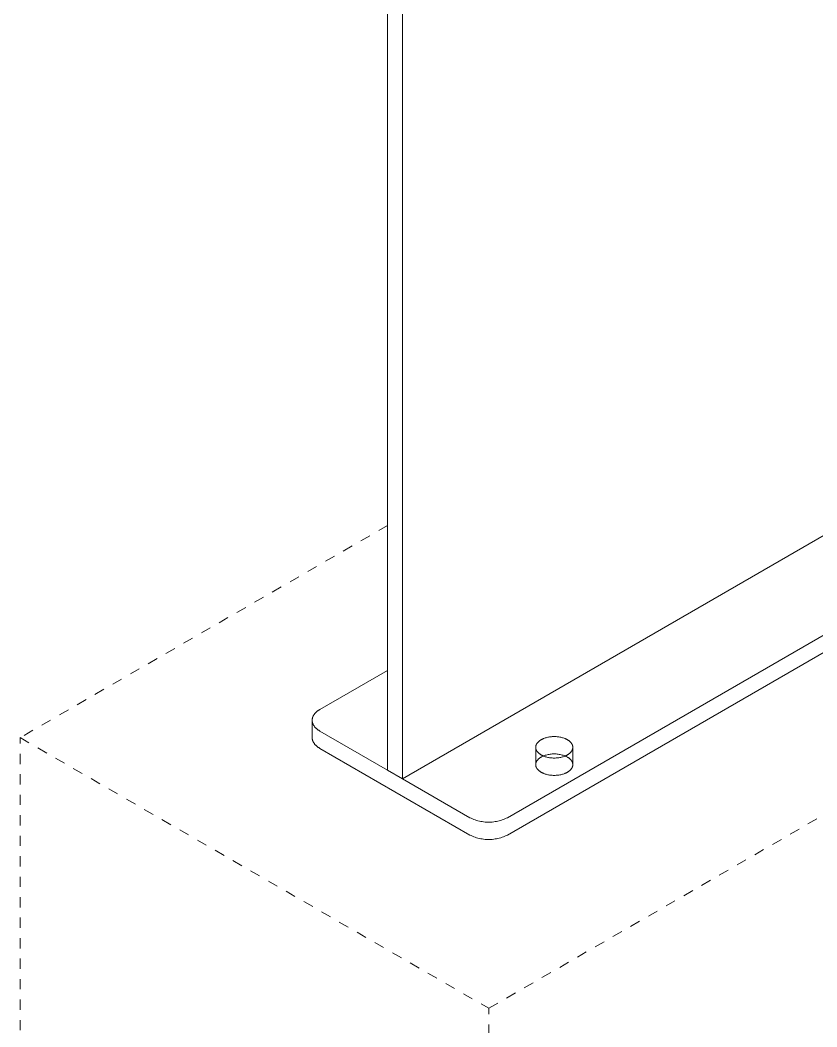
# Model space of a CAD drawing. Header units: inches. Extents: x -2 to 171, y -5 to 121.
# Drawn here: x 154.95 to 162.73, y 33.43 to 43.26 of the extents above; entities that cross this region are included whole.
import ezdxf

# ---------------------------------------------------------------- set-up
doc = ezdxf.new("R2010")
doc.units = ezdxf.units.IN
doc.linetypes.add('HIDDEN', pattern=[1.905, 1.27, -0.635])
doc.layers.add('ZANO_R', color=7, linetype='Continuous', lineweight=0)
doc.layers.add('ZANO_R_przerywana', color=250, linetype='HIDDEN', lineweight=0)

msp = doc.modelspace()

# ---------------------------------------------------------------- linework, layer by layer
at = {"layer": 'ZANO_R'}
for p, q in [((158.53735, 35.94112), (158.53735, 44.27126)), ((158.68383, 44.18669), (158.68383, 35.85655)), ((158.68383, 35.85655), (166.9233, 40.61361)), ((159.70918, 35.47598), (167.58245, 40.02162)), ((167.58245, 39.85248), (159.70918, 35.30684)), ((158.53735, 36.91367), (157.87819, 36.53311)), ((157.81358, 36.47094), (157.81455, 36.47274)), ((157.81455, 36.47274), (157.81556, 36.47454)), ((157.81556, 36.47454), (157.81661, 36.47632)), ((157.81661, 36.47632), (157.8177, 36.4781)), ((157.8177, 36.4781), (157.81882, 36.47986)), ((157.81882, 36.47986), (157.82116, 36.48334)), ((157.82116, 36.48334), (157.82365, 36.48677)), ((157.82365, 36.48677), (157.82627, 36.49015)), ((157.82627, 36.49015), (157.82902, 36.49347)), ((157.82902, 36.49347), (157.83189, 36.49674)), ((157.83189, 36.49674), (157.83488, 36.49994)), ((157.83488, 36.49994), (157.83798, 36.50308)), ((157.83798, 36.50308), (157.8412, 36.50615)), ((157.8412, 36.50615), (157.84451, 36.50916)), ((157.84451, 36.50916), (157.84793, 36.51211)), ((157.84793, 36.51211), (157.85144, 36.51498)), ((157.85144, 36.51498), (157.85504, 36.51778)), ((157.85504, 36.51778), (157.85872, 36.52052)), ((157.85872, 36.52052), (157.86248, 36.52318)), ((157.86248, 36.52318), (157.86631, 36.52577)), ((157.86631, 36.52577), (157.87021, 36.52829)), ((157.87021, 36.52829), (157.87417, 36.53073)), ((157.87417, 36.53073), (157.87819, 36.53311)), ((157.80235, 36.42739), (157.80237, 36.42933)), ((157.80237, 36.42546), (157.80235, 36.42739)), ((157.80235, 36.42546), (157.80235, 36.25825)), ((157.80237, 36.42933), (157.80244, 36.43126)), ((157.80244, 36.42353), (157.80237, 36.42546)), ((157.80244, 36.43126), (157.80254, 36.4332)), ((157.80254, 36.42159), (157.80244, 36.42353)), ((157.80254, 36.4332), (157.8027, 36.43513)), ((157.8027, 36.41966), (157.80254, 36.42159)), ((157.8027, 36.43513), (157.80289, 36.43706)), ((157.80289, 36.41773), (157.8027, 36.41966)), ((157.80289, 36.43706), (157.80313, 36.43899)), ((157.80313, 36.4158), (157.80289, 36.41773)), ((157.80313, 36.43899), (157.80341, 36.44091)), ((157.80341, 36.41388), (157.80313, 36.4158)), ((157.80341, 36.44091), (157.80373, 36.44283)), ((157.80373, 36.41196), (157.80341, 36.41388)), ((157.80373, 36.44283), (157.8041, 36.44475)), ((157.8041, 36.41004), (157.80373, 36.41196)), ((157.8041, 36.44475), (157.80451, 36.44667)), ((157.80451, 36.40812), (157.8041, 36.41004)), ((157.80451, 36.44667), (157.80496, 36.44857)), ((157.80496, 36.40622), (157.80451, 36.40812)), ((157.80496, 36.44857), (157.80545, 36.45048)), ((157.80545, 36.40431), (157.80496, 36.40622)), ((157.80545, 36.45048), (157.80599, 36.45238)), ((157.80599, 36.40241), (157.80545, 36.40431)), ((157.80599, 36.45238), (157.80657, 36.45427)), ((157.80657, 36.40052), (157.80599, 36.40241)), ((157.80657, 36.45427), (157.80718, 36.45615)), ((157.80718, 36.39864), (157.80657, 36.40052)), ((157.80718, 36.45615), (157.80784, 36.45803)), ((157.80784, 36.39676), (157.80718, 36.39864)), ((157.80784, 36.45803), (157.80854, 36.4599)), ((157.80854, 36.39489), (157.80784, 36.39676)), ((157.80854, 36.4599), (157.80928, 36.46176)), ((157.80928, 36.39303), (157.80854, 36.39489)), ((157.80928, 36.46176), (157.81006, 36.46362)), ((157.81006, 36.39117), (157.80928, 36.39303)), ((157.81006, 36.46362), (157.81088, 36.46546)), ((157.81088, 36.38933), (157.81006, 36.39117)), ((157.81088, 36.46546), (157.81174, 36.4673)), ((157.81174, 36.38749), (157.81088, 36.38933)), ((157.81174, 36.4673), (157.81264, 36.46912)), ((157.81264, 36.38567), (157.81174, 36.38749)), ((157.81264, 36.46912), (157.81358, 36.47094)), ((157.81358, 36.38385), (157.81264, 36.38567)), ((157.81455, 36.38205), (157.81358, 36.38385)), ((157.81556, 36.38025), (157.81455, 36.38205)), ((157.81661, 36.37847), (157.81556, 36.38025)), ((157.8177, 36.37669), (157.81661, 36.37847)), ((157.81882, 36.37493), (157.8177, 36.37669)), ((157.82116, 36.37145), (157.81882, 36.37493)), ((157.82365, 36.36802), (157.82116, 36.37145)), ((157.82627, 36.36464), (157.82365, 36.36802)), ((157.82902, 36.36132), (157.82627, 36.36464)), ((157.83189, 36.35805), (157.82902, 36.36132)), ((157.83488, 36.35485), (157.83189, 36.35805)), ((157.83798, 36.35171), (157.83488, 36.35485)), ((157.8412, 36.34864), (157.83798, 36.35171)), ((157.84451, 36.34563), (157.8412, 36.34864)), ((157.84793, 36.34268), (157.84451, 36.34563)), ((157.85144, 36.33981), (157.84793, 36.34268)), ((157.85504, 36.337), (157.85144, 36.33981)), ((157.85872, 36.33427), (157.85504, 36.337)), ((157.86248, 36.33161), (157.85872, 36.33427)), ((157.86631, 36.32902), (157.86248, 36.33161)), ((157.87021, 36.3265), (157.86631, 36.32902)), ((157.87417, 36.32405), (157.87021, 36.3265)), ((157.87819, 36.32168), (157.87417, 36.32405)), ((157.87819, 36.32168), (158.53735, 35.94112)), ((157.80235, 36.25825), (157.80237, 36.25632)), ((157.80243, 36.26209), (157.80237, 36.26019)), ((157.80237, 36.25632), (157.80244, 36.25439)), ((157.80254, 36.264), (157.80243, 36.26209)), ((157.80244, 36.25439), (157.80254, 36.25245)), ((157.80269, 36.2659), (157.80254, 36.264)), ((157.80254, 36.25245), (157.8027, 36.25052)), ((157.80288, 36.2678), (157.80269, 36.2659)), ((157.8027, 36.25052), (157.80289, 36.24859)), ((157.80311, 36.2697), (157.80288, 36.2678)), ((157.80289, 36.24859), (157.80313, 36.24666)), ((157.80338, 36.27159), (157.80311, 36.2697)), ((157.80313, 36.24666), (157.80341, 36.24474)), ((157.8037, 36.27348), (157.80338, 36.27159)), ((157.80341, 36.24474), (157.80373, 36.24282)), ((157.80373, 36.24282), (157.8041, 36.2409)), ((157.8041, 36.2409), (157.80451, 36.23898)), ((157.80451, 36.23898), (157.80496, 36.23708)), ((157.80496, 36.23708), (157.80545, 36.23517)), ((157.80545, 36.23517), (157.80599, 36.23327)), ((157.80599, 36.23327), (157.80657, 36.23138)), ((157.80657, 36.23138), (157.80718, 36.2295)), ((157.80718, 36.2295), (157.80784, 36.22762)), ((157.80784, 36.22762), (157.80854, 36.22575)), ((157.80854, 36.22575), (157.80928, 36.22389)), ((157.80928, 36.22389), (157.81006, 36.22203)), ((157.81006, 36.22203), (157.81088, 36.22019)), ((157.81088, 36.22019), (157.81174, 36.21835)), ((157.81174, 36.21835), (157.81264, 36.21653)), ((157.81264, 36.21653), (157.81358, 36.21471)), ((157.81358, 36.21471), (157.81455, 36.21291)), ((157.81455, 36.21291), (157.81556, 36.21111)), ((157.81556, 36.21111), (157.81661, 36.20933)), ((157.81661, 36.20933), (157.8177, 36.20755)), ((157.8177, 36.20755), (157.81882, 36.20579)), ((157.81882, 36.20579), (157.82116, 36.20231)), ((157.82116, 36.20231), (157.82365, 36.19888)), ((157.82365, 36.19888), (157.82627, 36.1955)), ((157.82627, 36.1955), (157.82902, 36.19218)), ((157.82902, 36.19218), (157.83189, 36.18891)), ((157.83189, 36.18891), (157.83488, 36.18571)), ((157.83488, 36.18571), (157.83798, 36.18257)), ((157.83798, 36.18257), (157.8412, 36.1795)), ((157.8412, 36.1795), (157.84451, 36.17649)), ((159.98719, 36.1766), (159.9875, 36.17794)), ((159.9875, 36.17794), (159.98785, 36.17927)), ((159.98785, 36.17927), (159.98822, 36.1806)), ((159.98822, 36.1806), (159.98863, 36.18192)), ((159.98863, 36.18192), (159.98906, 36.18324)), ((159.98906, 36.18324), (159.98952, 36.18456)), ((159.98952, 36.18456), (159.99001, 36.18587)), ((159.99001, 36.18587), (159.99053, 36.18717)), ((159.99053, 36.18717), (159.99107, 36.18847)), ((159.99107, 36.18847), (159.99165, 36.18976)), ((159.99165, 36.18976), (159.99225, 36.19104)), ((159.99225, 36.19104), (159.99288, 36.19232)), ((159.99288, 36.19232), (159.99353, 36.19359)), ((159.99353, 36.19359), (159.99421, 36.19486)), ((159.99421, 36.19486), (159.99492, 36.19612)), ((159.99492, 36.19612), (159.99566, 36.19736)), ((159.99566, 36.19736), (159.99642, 36.1986)), ((159.99642, 36.1986), (159.9972, 36.19984)), ((159.9972, 36.19984), (159.99884, 36.20228)), ((159.99884, 36.20228), (160.00058, 36.20468)), ((160.00058, 36.20468), (160.00242, 36.20704)), ((160.00242, 36.20704), (160.00434, 36.20937)), ((160.00434, 36.20937), (160.00635, 36.21165)), ((160.00635, 36.21165), (160.00844, 36.21389)), ((160.00844, 36.21389), (160.01062, 36.21609)), ((160.01062, 36.21609), (160.01287, 36.21825)), ((160.01287, 36.21825), (160.01519, 36.22035)), ((160.01519, 36.22035), (160.01758, 36.22241)), ((160.01758, 36.22241), (160.02004, 36.22442)), ((160.02004, 36.22442), (160.02256, 36.22639)), ((160.02256, 36.22639), (160.02513, 36.2283)), ((160.02513, 36.2283), (160.02777, 36.23016)), ((160.02777, 36.23016), (160.03045, 36.23198)), ((160.03045, 36.23198), (160.03318, 36.23374)), ((160.03318, 36.23374), (160.03595, 36.23545)), ((160.03595, 36.23545), (160.03876, 36.23711)), ((160.03876, 36.23711), (160.04164, 36.23874)), ((160.04164, 36.23874), (160.0446, 36.24034)), ((160.0446, 36.24034), (160.04766, 36.24191)), ((160.04766, 36.24191), (160.0508, 36.24346)), ((160.0508, 36.24346), (160.05403, 36.24498)), ((160.05403, 36.24498), (160.05734, 36.24647)), ((160.05734, 36.24647), (160.06074, 36.24792)), ((160.06074, 36.24792), (160.06423, 36.24934)), ((160.06423, 36.24934), (160.07144, 36.25206)), ((160.07144, 36.25206), (160.07898, 36.25462)), ((160.07898, 36.25462), (160.08682, 36.25699)), ((160.08682, 36.25699), (160.09494, 36.25916)), ((160.09494, 36.25916), (160.10333, 36.26111)), ((160.10333, 36.26111), (160.11195, 36.26283)), ((160.11195, 36.26283), (160.12078, 36.26431)), ((160.12078, 36.26431), (160.12979, 36.26554)), ((160.12979, 36.26554), (160.13895, 36.26651)), ((160.13895, 36.26651), (160.14821, 36.2672)), ((160.14821, 36.2672), (160.15755, 36.26762)), ((160.15755, 36.26762), (160.16693, 36.26776)), ((160.16693, 36.26776), (160.17631, 36.26762)), ((160.17631, 36.26762), (160.18565, 36.2672)), ((160.18565, 36.2672), (160.19492, 36.26651)), ((160.19492, 36.26651), (160.20407, 36.26554)), ((160.20407, 36.26554), (160.21308, 36.26431)), ((160.21308, 36.26431), (160.22192, 36.26283)), ((160.22192, 36.26283), (160.23054, 36.26111)), ((160.23054, 36.26111), (160.23892, 36.25916)), ((160.23892, 36.25916), (160.24705, 36.25699)), ((160.24705, 36.25699), (160.25489, 36.25462)), ((160.25489, 36.25462), (160.26242, 36.25206)), ((160.26242, 36.25206), (160.26964, 36.24934)), ((160.26964, 36.24934), (160.27312, 36.24792)), ((160.27312, 36.24792), (160.27652, 36.24647)), ((160.27652, 36.24647), (160.27984, 36.24498)), ((160.27984, 36.24498), (160.28307, 36.24346)), ((160.28307, 36.24346), (160.28621, 36.24191)), ((160.28621, 36.24191), (160.28926, 36.24034)), ((160.28926, 36.24034), (160.29223, 36.23874)), ((160.29223, 36.23874), (160.2951, 36.23711)), ((160.2951, 36.23711), (160.29792, 36.23545)), ((160.29792, 36.23545), (160.30069, 36.23374)), ((160.30069, 36.23374), (160.30342, 36.23198)), ((160.30342, 36.23198), (160.3061, 36.23016)), ((160.3061, 36.23016), (160.30873, 36.2283)), ((160.30873, 36.2283), (160.31131, 36.22639)), ((160.31131, 36.22639), (160.31383, 36.22442)), ((160.31383, 36.22442), (160.31628, 36.22241)), ((160.31628, 36.22241), (160.31868, 36.22035)), ((160.31868, 36.22035), (160.321, 36.21825)), ((160.321, 36.21825), (160.32325, 36.21609)), ((160.32325, 36.21609), (160.32542, 36.21389)), ((160.32542, 36.21389), (160.32752, 36.21165)), ((160.32752, 36.21165), (160.32953, 36.20937)), ((160.32953, 36.20937), (160.33145, 36.20704)), ((160.33145, 36.20704), (160.33328, 36.20468)), ((160.33328, 36.20468), (160.33502, 36.20228)), ((160.33502, 36.20228), (160.33667, 36.19984)), ((160.33667, 36.19984), (160.33745, 36.1986)), ((160.33745, 36.1986), (160.33821, 36.19736)), ((160.33821, 36.19736), (160.33894, 36.19612)), ((160.33894, 36.19612), (160.33965, 36.19486)), ((160.33965, 36.19486), (160.34033, 36.19359)), ((160.34033, 36.19359), (160.34099, 36.19232)), ((160.34099, 36.19232), (160.34162, 36.19104)), ((160.34162, 36.19104), (160.34222, 36.18976)), ((160.34222, 36.18976), (160.34279, 36.18847)), ((160.34279, 36.18847), (160.34334, 36.18717)), ((160.34334, 36.18717), (160.34386, 36.18587)), ((160.34386, 36.18587), (160.34435, 36.18456)), ((160.34435, 36.18456), (160.34481, 36.18324)), ((160.34481, 36.18324), (160.34524, 36.18192)), ((160.34524, 36.18192), (160.34564, 36.1806)), ((160.34564, 36.1806), (160.34602, 36.17927)), ((160.34602, 36.17927), (160.34636, 36.17794)), ((160.34636, 36.17794), (160.34668, 36.1766)), ((157.84451, 36.17649), (157.84793, 36.17354)), ((157.84793, 36.17354), (157.85144, 36.17067)), ((157.85144, 36.17067), (157.85504, 36.16787)), ((157.85504, 36.16787), (157.85872, 36.16513)), ((157.85872, 36.16513), (157.86248, 36.16247)), ((157.86248, 36.16247), (157.86631, 36.15988)), ((157.86631, 36.15988), (157.87021, 36.15736)), ((157.87021, 36.15736), (157.87417, 36.15492)), ((157.87417, 36.15492), (157.87819, 36.15254)), ((159.34299, 35.30684), (157.87819, 36.15254)), ((159.98567, 36.16311), (159.98569, 36.16447)), ((159.98567, 35.99397), (159.98567, 36.16311)), ((159.98569, 36.16176), (159.98567, 36.16311)), ((159.98569, 36.16447), (159.98573, 36.16582)), ((159.98573, 36.16041), (159.98569, 36.16176)), ((159.98573, 36.16582), (159.98581, 36.16718)), ((159.98581, 36.15905), (159.98573, 36.16041)), ((159.98581, 36.16718), (159.98592, 36.16853)), ((159.98592, 36.1577), (159.98581, 36.15905)), ((159.98592, 36.16853), (159.98605, 36.16988)), ((159.98605, 36.15635), (159.98592, 36.1577)), ((159.98605, 36.16988), (159.98622, 36.17123)), ((159.98622, 36.155), (159.98605, 36.15635)), ((159.98622, 36.17123), (159.98642, 36.17258)), ((159.98642, 36.15365), (159.98622, 36.155)), ((159.98642, 36.17258), (159.98664, 36.17392)), ((159.98664, 36.15231), (159.98642, 36.15365)), ((159.98664, 36.17392), (159.9869, 36.17526)), ((159.9869, 36.15096), (159.98664, 36.15231)), ((159.9869, 36.17526), (159.98719, 36.1766)), ((159.98719, 36.14962), (159.9869, 36.15096)), ((159.9875, 36.14829), (159.98719, 36.14962)), ((159.98785, 36.14696), (159.9875, 36.14829)), ((159.98822, 36.14563), (159.98785, 36.14696)), ((159.98863, 36.1443), (159.98822, 36.14563)), ((159.98906, 36.14298), (159.98863, 36.1443)), ((159.98952, 36.14167), (159.98906, 36.14298)), ((159.99001, 36.14036), (159.98952, 36.14167)), ((159.99053, 36.13906), (159.99001, 36.14036)), ((159.99107, 36.13776), (159.99053, 36.13906)), ((159.99165, 36.13647), (159.99107, 36.13776)), ((159.99225, 36.13518), (159.99165, 36.13647)), ((159.99288, 36.1339), (159.99225, 36.13518)), ((159.99353, 36.13263), (159.99288, 36.1339)), ((159.99421, 36.13137), (159.99353, 36.13263)), ((159.99492, 36.13011), (159.99421, 36.13137)), ((159.99566, 36.12886), (159.99492, 36.13011)), ((159.99642, 36.12762), (159.99566, 36.12886)), ((159.9972, 36.12639), (159.99642, 36.12762)), ((159.99884, 36.12395), (159.9972, 36.12639)), ((160.00058, 36.12155), (159.99884, 36.12395)), ((160.00242, 36.11918), (160.00058, 36.12155)), ((160.00434, 36.11686), (160.00242, 36.11918)), ((160.00635, 36.11457), (160.00434, 36.11686)), ((160.00844, 36.11233), (160.00635, 36.11457)), ((160.01062, 36.11013), (160.00844, 36.11233)), ((160.01287, 36.10798), (160.01062, 36.11013)), ((160.01519, 36.10588), (160.01287, 36.10798)), ((160.01758, 36.10382), (160.01519, 36.10588)), ((160.02004, 36.1018), (160.01758, 36.10382)), ((160.02256, 36.09984), (160.02004, 36.1018)), ((160.02513, 36.09793), (160.02256, 36.09984)), ((160.02777, 36.09606), (160.02513, 36.09793)), ((160.03045, 36.09425), (160.02777, 36.09606)), ((160.03318, 36.09249), (160.03045, 36.09425)), ((160.03595, 36.09078), (160.03318, 36.09249)), ((160.03876, 36.08912), (160.03595, 36.09078)), ((160.04164, 36.08749), (160.03876, 36.08912)), ((160.0446, 36.08589), (160.04164, 36.08749)), ((160.04766, 36.08431), (160.0446, 36.08589)), ((160.0508, 36.08277), (160.04766, 36.08431)), ((160.05403, 36.08125), (160.0508, 36.08277)), ((160.05734, 36.07976), (160.05403, 36.08125)), ((160.06017, 36.07854), (160.0547, 36.07615)), ((160.06074, 36.0783), (160.05734, 36.07976)), ((160.06948, 36.082), (160.06017, 36.07854)), ((160.07891, 36.08513), (160.06948, 36.082)), ((160.08843, 36.08795), (160.07891, 36.08513)), ((160.09805, 36.09044), (160.08843, 36.08795)), ((160.10774, 36.0926), (160.09805, 36.09044)), ((160.1175, 36.09444), (160.10774, 36.0926)), ((160.12732, 36.09594), (160.1175, 36.09444)), ((160.13718, 36.09711), (160.12732, 36.09594)), ((160.14708, 36.09795), (160.13718, 36.09711)), ((160.157, 36.09846), (160.14708, 36.09795)), ((160.16693, 36.09862), (160.157, 36.09846)), ((160.17686, 36.09846), (160.16693, 36.09862)), ((160.18678, 36.09795), (160.17686, 36.09846)), ((160.19668, 36.09711), (160.18678, 36.09795)), ((160.20654, 36.09594), (160.19668, 36.09711)), ((160.21636, 36.09444), (160.20654, 36.09594)), ((160.22612, 36.0926), (160.21636, 36.09444)), ((160.23582, 36.09044), (160.22612, 36.0926)), ((160.24543, 36.08795), (160.23582, 36.09044)), ((160.25496, 36.08513), (160.24543, 36.08795)), ((160.26438, 36.082), (160.25496, 36.08513)), ((160.2737, 36.07854), (160.26438, 36.082)), ((160.27652, 36.07976), (160.27312, 36.0783)), ((160.27917, 36.07615), (160.2737, 36.07854)), ((160.27984, 36.08125), (160.27652, 36.07976)), ((160.28307, 36.08277), (160.27984, 36.08125)), ((160.28621, 36.08431), (160.28307, 36.08277)), ((160.28926, 36.08589), (160.28621, 36.08431)), ((160.29223, 36.08749), (160.28926, 36.08589)), ((160.2951, 36.08912), (160.29223, 36.08749)), ((160.29792, 36.09078), (160.2951, 36.08912)), ((160.30069, 36.09249), (160.29792, 36.09078)), ((160.30342, 36.09425), (160.30069, 36.09249)), ((160.3061, 36.09606), (160.30342, 36.09425)), ((160.30873, 36.09793), (160.3061, 36.09606)), ((160.31131, 36.09984), (160.30873, 36.09793)), ((160.31383, 36.1018), (160.31131, 36.09984)), ((160.31628, 36.10382), (160.31383, 36.1018)), ((160.31868, 36.10588), (160.31628, 36.10382)), ((160.321, 36.10798), (160.31868, 36.10588)), ((160.32325, 36.11013), (160.321, 36.10798)), ((160.32542, 36.11233), (160.32325, 36.11013)), ((160.32752, 36.11457), (160.32542, 36.11233)), ((160.32953, 36.11686), (160.32752, 36.11457)), ((160.33145, 36.11918), (160.32953, 36.11686)), ((160.33328, 36.12155), (160.33145, 36.11918)), ((160.33502, 36.12395), (160.33328, 36.12155)), ((160.33667, 36.12639), (160.33502, 36.12395)), ((160.33745, 36.12762), (160.33667, 36.12639)), ((160.33821, 36.12886), (160.33745, 36.12762)), ((160.33894, 36.13011), (160.33821, 36.12886)), ((160.33965, 36.13137), (160.33894, 36.13011)), ((160.34033, 36.13263), (160.33965, 36.13137)), ((160.34099, 36.1339), (160.34033, 36.13263)), ((160.34162, 36.13518), (160.34099, 36.1339)), ((160.34222, 36.13647), (160.34162, 36.13518)), ((160.34279, 36.13776), (160.34222, 36.13647)), ((160.34334, 36.13906), (160.34279, 36.13776)), ((160.34386, 36.14036), (160.34334, 36.13906)), ((160.34435, 36.14167), (160.34386, 36.14036)), ((160.34481, 36.14298), (160.34435, 36.14167)), ((160.34524, 36.1443), (160.34481, 36.14298)), ((160.34564, 36.14563), (160.34524, 36.1443)), ((160.34602, 36.14696), (160.34564, 36.14563)), ((160.34636, 36.14829), (160.34602, 36.14696)), ((160.34668, 36.14962), (160.34636, 36.14829)), ((160.34668, 36.1766), (160.34697, 36.17526)), ((160.34697, 36.15096), (160.34668, 36.14962)), ((160.34697, 36.17526), (160.34722, 36.17392)), ((160.34722, 36.15231), (160.34697, 36.15096)), ((160.34722, 36.17392), (160.34745, 36.17258)), ((160.34745, 36.15365), (160.34722, 36.15231)), ((160.34745, 36.17258), (160.34765, 36.17123)), ((160.34765, 36.155), (160.34745, 36.15365)), ((160.34765, 36.17123), (160.34781, 36.16988)), ((160.34781, 36.15635), (160.34765, 36.155)), ((160.34781, 36.16988), (160.34795, 36.16853)), ((160.34795, 36.1577), (160.34781, 36.15635)), ((160.34795, 36.16853), (160.34806, 36.16718)), ((160.34806, 36.15905), (160.34795, 36.1577)), ((160.34806, 36.16718), (160.34813, 36.16582)), ((160.34813, 36.16041), (160.34806, 36.15905)), ((160.34813, 36.16582), (160.34818, 36.16447)), ((160.34818, 36.16176), (160.34813, 36.16041)), ((160.34818, 36.16447), (160.34819, 36.16311)), ((160.34819, 36.16311), (160.34818, 36.16176)), ((160.34819, 35.99397), (160.34819, 36.16311)), ((159.98569, 35.99533), (159.98567, 35.99397)), ((159.98567, 35.99397), (159.98569, 35.99262)), ((159.98573, 35.99668), (159.98569, 35.99533)), ((159.98569, 35.99262), (159.98573, 35.99127)), ((159.98581, 35.99804), (159.98573, 35.99668)), ((159.98573, 35.99127), (159.98581, 35.98991)), ((159.98592, 35.99939), (159.98581, 35.99804)), ((159.98581, 35.98991), (159.98592, 35.98856)), ((159.98605, 36.00074), (159.98592, 35.99939)), ((159.98592, 35.98856), (159.98605, 35.98721)), ((159.98622, 36.00209), (159.98605, 36.00074)), ((159.98605, 35.98721), (159.98622, 35.98586)), ((159.98642, 36.00344), (159.98622, 36.00209)), ((159.98622, 35.98586), (159.98642, 35.98451)), ((159.98664, 36.00478), (159.98642, 36.00344)), ((159.98642, 35.98451), (159.98664, 35.98317)), ((159.9869, 36.00612), (159.98664, 36.00478)), ((159.98664, 35.98317), (159.9869, 35.98182)), ((159.98719, 36.00746), (159.9869, 36.00612)), ((159.9869, 35.98182), (159.98719, 35.98048)), ((159.9875, 36.0088), (159.98719, 36.00746)), ((159.98719, 35.98048), (159.9875, 35.97915)), ((159.98785, 36.01013), (159.9875, 36.0088)), ((159.98822, 36.01146), (159.98785, 36.01013)), ((159.98863, 36.01278), (159.98822, 36.01146)), ((159.98906, 36.0141), (159.98863, 36.01278)), ((159.98952, 36.01542), (159.98906, 36.0141)), ((159.99001, 36.01673), (159.98952, 36.01542)), ((159.99053, 36.01803), (159.99001, 36.01673)), ((159.99107, 36.01933), (159.99053, 36.01803)), ((159.99165, 36.02062), (159.99107, 36.01933)), ((159.99225, 36.0219), (159.99165, 36.02062)), ((159.99288, 36.02318), (159.99225, 36.0219)), ((159.99353, 36.02445), (159.99288, 36.02318)), ((159.99421, 36.02572), (159.99353, 36.02445)), ((159.99492, 36.02698), (159.99421, 36.02572)), ((159.99566, 36.02822), (159.99492, 36.02698)), ((159.99642, 36.02946), (159.99566, 36.02822)), ((159.9972, 36.0307), (159.99642, 36.02946)), ((159.99884, 36.03314), (159.9972, 36.0307)), ((160.00058, 36.03554), (159.99884, 36.03314)), ((160.00242, 36.0379), (160.00058, 36.03554)), ((160.00434, 36.04023), (160.00242, 36.0379)), ((160.00635, 36.04251), (160.00434, 36.04023)), ((160.00844, 36.04475), (160.00635, 36.04251)), ((160.01062, 36.04695), (160.00844, 36.04475)), ((160.01287, 36.04911), (160.01062, 36.04695)), ((160.01519, 36.05121), (160.01287, 36.04911)), ((160.01758, 36.05327), (160.01519, 36.05121)), ((160.02004, 36.05528), (160.01758, 36.05327)), ((160.02256, 36.05725), (160.02004, 36.05528)), ((160.02513, 36.05916), (160.02256, 36.05725)), ((160.02777, 36.06102), (160.02513, 36.05916)), ((160.03045, 36.06284), (160.02777, 36.06102)), ((160.03318, 36.0646), (160.03045, 36.06284)), ((160.03595, 36.06631), (160.03318, 36.0646)), ((160.03876, 36.06797), (160.03595, 36.06631)), ((160.04399, 36.07086), (160.03876, 36.06797)), ((160.0493, 36.07359), (160.04399, 36.07086)), ((160.0547, 36.07615), (160.0493, 36.07359)), ((160.06423, 36.07689), (160.06074, 36.0783)), ((160.07144, 36.07416), (160.06423, 36.07689)), ((160.07898, 36.07161), (160.07144, 36.07416)), ((160.08682, 36.06924), (160.07898, 36.07161)), ((160.09494, 36.06707), (160.08682, 36.06924)), ((160.10333, 36.06512), (160.09494, 36.06707)), ((160.11195, 36.06339), (160.10333, 36.06512)), ((160.12078, 36.06191), (160.11195, 36.06339)), ((160.12979, 36.06068), (160.12078, 36.06191)), ((160.13895, 36.05972), (160.12979, 36.06068)), ((160.14821, 36.05902), (160.13895, 36.05972)), ((160.15755, 36.0586), (160.14821, 36.05902)), ((160.16693, 36.05846), (160.15755, 36.0586)), ((160.17631, 36.0586), (160.16693, 36.05846)), ((160.18565, 36.05902), (160.17631, 36.0586)), ((160.19492, 36.05972), (160.18565, 36.05902)), ((160.20407, 36.06068), (160.19492, 36.05972)), ((160.21308, 36.06191), (160.20407, 36.06068)), ((160.22192, 36.06339), (160.21308, 36.06191)), ((160.23054, 36.06512), (160.22192, 36.06339)), ((160.23892, 36.06707), (160.23054, 36.06512)), ((160.24705, 36.06924), (160.23892, 36.06707)), ((160.25489, 36.07161), (160.24705, 36.06924)), ((160.26242, 36.07416), (160.25489, 36.07161)), ((160.26964, 36.07689), (160.26242, 36.07416)), ((160.27312, 36.0783), (160.26964, 36.07689)), ((160.28457, 36.07359), (160.27917, 36.07615)), ((160.28988, 36.07087), (160.28457, 36.07359)), ((160.2951, 36.06797), (160.28988, 36.07087)), ((160.29792, 36.06631), (160.2951, 36.06797)), ((160.30069, 36.0646), (160.29792, 36.06631)), ((160.30342, 36.06284), (160.30069, 36.0646)), ((160.3061, 36.06102), (160.30342, 36.06284)), ((160.30873, 36.05916), (160.3061, 36.06102)), ((160.31131, 36.05725), (160.30873, 36.05916)), ((160.31383, 36.05528), (160.31131, 36.05725)), ((160.31628, 36.05327), (160.31383, 36.05528)), ((160.31868, 36.05121), (160.31628, 36.05327)), ((160.321, 36.04911), (160.31868, 36.05121)), ((160.32325, 36.04695), (160.321, 36.04911)), ((160.32542, 36.04475), (160.32325, 36.04695)), ((160.32752, 36.04251), (160.32542, 36.04475)), ((160.32953, 36.04023), (160.32752, 36.04251)), ((160.33145, 36.0379), (160.32953, 36.04023)), ((160.33328, 36.03554), (160.33145, 36.0379)), ((160.33502, 36.03314), (160.33328, 36.03554)), ((160.33667, 36.0307), (160.33502, 36.03314)), ((160.33745, 36.02946), (160.33667, 36.0307)), ((160.33821, 36.02822), (160.33745, 36.02946)), ((160.33894, 36.02698), (160.33821, 36.02822)), ((160.33965, 36.02572), (160.33894, 36.02698)), ((160.34033, 36.02445), (160.33965, 36.02572)), ((160.34099, 36.02318), (160.34033, 36.02445)), ((160.34162, 36.0219), (160.34099, 36.02318)), ((160.34222, 36.02062), (160.34162, 36.0219)), ((160.34279, 36.01933), (160.34222, 36.02062)), ((160.34334, 36.01803), (160.34279, 36.01933)), ((160.34386, 36.01673), (160.34334, 36.01803)), ((160.34435, 36.01542), (160.34386, 36.01673)), ((160.34481, 36.0141), (160.34435, 36.01542)), ((160.34524, 36.01278), (160.34481, 36.0141)), ((160.34564, 36.01146), (160.34524, 36.01278)), ((160.34602, 36.01013), (160.34564, 36.01146)), ((160.34636, 36.0088), (160.34602, 36.01013)), ((160.34668, 36.00746), (160.34636, 36.0088)), ((160.34636, 35.97915), (160.34668, 35.98048)), ((160.34697, 36.00612), (160.34668, 36.00746)), ((160.34668, 35.98048), (160.34697, 35.98182)), ((160.34722, 36.00478), (160.34697, 36.00612)), ((160.34697, 35.98182), (160.34722, 35.98317)), ((160.34745, 36.00344), (160.34722, 36.00478)), ((160.34722, 35.98317), (160.34745, 35.98451)), ((160.34765, 36.00209), (160.34745, 36.00344)), ((160.34745, 35.98451), (160.34765, 35.98586)), ((160.34781, 36.00074), (160.34765, 36.00209)), ((160.34765, 35.98586), (160.34781, 35.98721)), ((160.34795, 35.99939), (160.34781, 36.00074)), ((160.34781, 35.98721), (160.34795, 35.98856)), ((160.34806, 35.99804), (160.34795, 35.99939)), ((160.34795, 35.98856), (160.34806, 35.98991)), ((160.34813, 35.99668), (160.34806, 35.99804)), ((160.34806, 35.98991), (160.34813, 35.99127)), ((160.34818, 35.99533), (160.34813, 35.99668)), ((160.34813, 35.99127), (160.34818, 35.99262)), ((160.34819, 35.99397), (160.34818, 35.99533)), ((160.34818, 35.99262), (160.34819, 35.99397)), ((158.53735, 35.94112), (158.68383, 35.85655)), ((159.9875, 35.97915), (159.98785, 35.97782)), ((159.98785, 35.97782), (159.98822, 35.97649)), ((159.98822, 35.97649), (159.98863, 35.97516)), ((159.98863, 35.97516), (159.98906, 35.97384)), ((159.98906, 35.97384), (159.98952, 35.97253)), ((159.98952, 35.97253), (159.99001, 35.97122)), ((159.99001, 35.97122), (159.99053, 35.96992)), ((159.99053, 35.96992), (159.99107, 35.96862)), ((159.99107, 35.96862), (159.99165, 35.96733)), ((159.99165, 35.96733), (159.99225, 35.96604)), ((159.99225, 35.96604), (159.99288, 35.96476)), ((159.99288, 35.96476), (159.99353, 35.96349)), ((159.99353, 35.96349), (159.99421, 35.96223)), ((159.99421, 35.96223), (159.99492, 35.96097)), ((159.99492, 35.96097), (159.99566, 35.95972)), ((159.99566, 35.95972), (159.99642, 35.95848)), ((159.99642, 35.95848), (159.9972, 35.95725)), ((159.9972, 35.95725), (159.99884, 35.95481)), ((159.99884, 35.95481), (160.00058, 35.95241)), ((160.00058, 35.95241), (160.00242, 35.95004)), ((160.00242, 35.95004), (160.00434, 35.94772)), ((160.00434, 35.94772), (160.00635, 35.94543)), ((160.00635, 35.94543), (160.00844, 35.94319)), ((160.00844, 35.94319), (160.01062, 35.941)), ((160.01062, 35.941), (160.01287, 35.93884)), ((160.01287, 35.93884), (160.01519, 35.93674)), ((160.01519, 35.93674), (160.01758, 35.93468)), ((160.01758, 35.93468), (160.02004, 35.93266)), ((160.02004, 35.93266), (160.02256, 35.9307)), ((160.02256, 35.9307), (160.02513, 35.92879)), ((160.02513, 35.92879), (160.02777, 35.92692)), ((160.02777, 35.92692), (160.03045, 35.92511)), ((160.03045, 35.92511), (160.03318, 35.92335)), ((160.03318, 35.92335), (160.03595, 35.92164)), ((160.03595, 35.92164), (160.03876, 35.91998)), ((160.03876, 35.91998), (160.04164, 35.91835)), ((160.04164, 35.91835), (160.0446, 35.91675)), ((160.0446, 35.91675), (160.04766, 35.91517)), ((160.04766, 35.91517), (160.0508, 35.91363)), ((160.0508, 35.91363), (160.05403, 35.91211)), ((160.05403, 35.91211), (160.05734, 35.91062)), ((160.05734, 35.91062), (160.06074, 35.90916)), ((160.06074, 35.90916), (160.06423, 35.90775)), ((160.06423, 35.90775), (160.07144, 35.90502)), ((160.07144, 35.90502), (160.07898, 35.90247)), ((160.07898, 35.90247), (160.08682, 35.9001)), ((160.08682, 35.9001), (160.09494, 35.89793)), ((160.09494, 35.89793), (160.10333, 35.89598)), ((160.10333, 35.89598), (160.11195, 35.89425)), ((160.11195, 35.89425), (160.12078, 35.89277)), ((160.12078, 35.89277), (160.12979, 35.89154)), ((160.12979, 35.89154), (160.13895, 35.89058)), ((160.13895, 35.89058), (160.14821, 35.88988)), ((160.14821, 35.88988), (160.15755, 35.88946)), ((160.15755, 35.88946), (160.16693, 35.88932)), ((160.16693, 35.88932), (160.17631, 35.88946)), ((160.17631, 35.88946), (160.18565, 35.88988)), ((160.18565, 35.88988), (160.19492, 35.89058)), ((160.19492, 35.89058), (160.20407, 35.89154)), ((160.20407, 35.89154), (160.21308, 35.89277)), ((160.21308, 35.89277), (160.22192, 35.89425)), ((160.22192, 35.89425), (160.23054, 35.89598)), ((160.23054, 35.89598), (160.23892, 35.89793)), ((160.23892, 35.89793), (160.24705, 35.9001)), ((160.24705, 35.9001), (160.25489, 35.90247)), ((160.25489, 35.90247), (160.26242, 35.90502)), ((160.26242, 35.90502), (160.26964, 35.90775)), ((160.26964, 35.90775), (160.27312, 35.90916)), ((160.27312, 35.90916), (160.27652, 35.91062)), ((160.27652, 35.91062), (160.27984, 35.91211)), ((160.27984, 35.91211), (160.28307, 35.91363)), ((160.28307, 35.91363), (160.28621, 35.91517)), ((160.28621, 35.91517), (160.28926, 35.91675)), ((160.28926, 35.91675), (160.29223, 35.91835)), ((160.29223, 35.91835), (160.2951, 35.91998)), ((160.2951, 35.91998), (160.29792, 35.92164)), ((160.29792, 35.92164), (160.30069, 35.92335)), ((160.30069, 35.92335), (160.30342, 35.92511)), ((160.30342, 35.92511), (160.3061, 35.92692)), ((160.3061, 35.92692), (160.30873, 35.92879)), ((160.30873, 35.92879), (160.31131, 35.9307)), ((160.31131, 35.9307), (160.31383, 35.93266)), ((160.31383, 35.93266), (160.31628, 35.93468)), ((160.31628, 35.93468), (160.31868, 35.93674)), ((160.31868, 35.93674), (160.321, 35.93884)), ((160.321, 35.93884), (160.32325, 35.941)), ((160.32325, 35.941), (160.32542, 35.94319)), ((160.32542, 35.94319), (160.32752, 35.94543)), ((160.32752, 35.94543), (160.32953, 35.94772)), ((160.32953, 35.94772), (160.33145, 35.95004)), ((160.33145, 35.95004), (160.33328, 35.95241)), ((160.33328, 35.95241), (160.33502, 35.95481)), ((160.33502, 35.95481), (160.33667, 35.95725)), ((160.33667, 35.95725), (160.33745, 35.95848)), ((160.33745, 35.95848), (160.33821, 35.95972)), ((160.33821, 35.95972), (160.33894, 35.96097)), ((160.33894, 35.96097), (160.33965, 35.96223)), ((160.33965, 35.96223), (160.34033, 35.96349)), ((160.34033, 35.96349), (160.34099, 35.96476)), ((160.34099, 35.96476), (160.34162, 35.96604)), ((160.34162, 35.96604), (160.34222, 35.96733)), ((160.34222, 35.96733), (160.34279, 35.96862)), ((160.34279, 35.96862), (160.34334, 35.96992)), ((160.34334, 35.96992), (160.34386, 35.97122)), ((160.34386, 35.97122), (160.34435, 35.97253)), ((160.34435, 35.97253), (160.34481, 35.97384)), ((160.34481, 35.97384), (160.34524, 35.97516)), ((160.34524, 35.97516), (160.34564, 35.97649)), ((160.34564, 35.97649), (160.34602, 35.97782)), ((160.34602, 35.97782), (160.34636, 35.97915)), ((158.68383, 35.85655), (159.34299, 35.47598)), ((159.35565, 35.46984), (159.34299, 35.47598)), ((159.36851, 35.46413), (159.35565, 35.46984)), ((159.38157, 35.45888), (159.36851, 35.46413)), ((159.3948, 35.45408), (159.38157, 35.45888)), ((159.40819, 35.44975), (159.3948, 35.45408)), ((159.42172, 35.44588), (159.40819, 35.44975)), ((159.43538, 35.44249), (159.42172, 35.44588)), ((159.44915, 35.43958), (159.43538, 35.44249)), ((159.46301, 35.43714), (159.44915, 35.43958)), ((159.47695, 35.43519), (159.46301, 35.43714)), ((159.49094, 35.43372), (159.47695, 35.43519)), ((159.50498, 35.43275), (159.49094, 35.43372)), ((159.51905, 35.43226), (159.50498, 35.43275)), ((159.53312, 35.43226), (159.51905, 35.43226)), ((159.54719, 35.43275), (159.53312, 35.43226)), ((159.56123, 35.43372), (159.54719, 35.43275)), ((159.57522, 35.43519), (159.56123, 35.43372)), ((159.58916, 35.43714), (159.57522, 35.43519)), ((159.60302, 35.43958), (159.58916, 35.43714)), ((159.61679, 35.44249), (159.60302, 35.43958)), ((159.63045, 35.44588), (159.61679, 35.44249)), ((159.64398, 35.44975), (159.63045, 35.44588)), ((159.65737, 35.45408), (159.64398, 35.44975)), ((159.6706, 35.45888), (159.65737, 35.45408)), ((159.68366, 35.46413), (159.6706, 35.45888)), ((159.69652, 35.46984), (159.68366, 35.46413)), ((159.70918, 35.47598), (159.69652, 35.46984)), ((159.35565, 35.3007), (159.34299, 35.30684)), ((159.36851, 35.29499), (159.35565, 35.3007)), ((159.38157, 35.28974), (159.36851, 35.29499)), ((159.68366, 35.29499), (159.6706, 35.28974)), ((159.69652, 35.3007), (159.68366, 35.29499)), ((159.70918, 35.30684), (159.69652, 35.3007)), ((159.3948, 35.28494), (159.38157, 35.28974)), ((159.40819, 35.28061), (159.3948, 35.28494)), ((159.42172, 35.27674), (159.40819, 35.28061)), ((159.43538, 35.27335), (159.42172, 35.27674)), ((159.44915, 35.27044), (159.43538, 35.27335)), ((159.46301, 35.268), (159.44915, 35.27044)), ((159.47695, 35.26605), (159.46301, 35.268)), ((159.49094, 35.26458), (159.47695, 35.26605)), ((159.50498, 35.26361), (159.49094, 35.26458)), ((159.51905, 35.26312), (159.50498, 35.26361)), ((159.53312, 35.26312), (159.51905, 35.26312)), ((159.54719, 35.26361), (159.53312, 35.26312)), ((159.56123, 35.26458), (159.54719, 35.26361)), ((159.57522, 35.26605), (159.56123, 35.26458)), ((159.58916, 35.268), (159.57522, 35.26605)), ((159.60302, 35.27044), (159.58916, 35.268)), ((159.61679, 35.27335), (159.60302, 35.27044)), ((159.63045, 35.27674), (159.61679, 35.27335)), ((159.64398, 35.28061), (159.63045, 35.27674)), ((159.65737, 35.28494), (159.64398, 35.28061)), ((159.6706, 35.28974), (159.65737, 35.28494))]:
    msp.add_line(p, q, dxfattribs=at)
at = {"layer": 'ZANO_R_przerywana', "ltscale": 0.05}
for p, q in [((159.52767, 33.61444), (170.51415, 39.95749)), ((158.53889, 38.32944), (154.94998, 36.25738)), ((154.94998, 27.79999), (154.94998, 36.25738)), ((154.94998, 36.25738), (159.52767, 33.61444)), ((159.52767, 25.15705), (159.52767, 33.61444))]:
    msp.add_line(p, q, dxfattribs=at)

doc.saveas('drawing.dxf')
